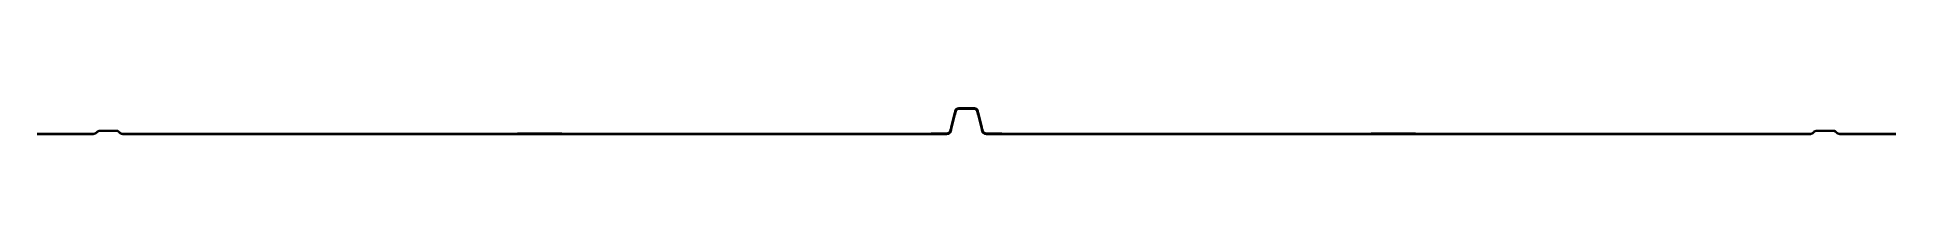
# Model space of a CAD drawing. Header units: millimetres. Extents: x -1483 to 1483, y 0 to 43.
import ezdxf

# ---------------------------------------------------------------- set-up
doc = ezdxf.new("R2010")
doc.units = ezdxf.units.MM
doc.layers.add('1', color=7, linetype='Continuous', true_color=0xffffff)

msp = doc.modelspace()

# ---------------------------------------------------------------- linework, layer by layer
at = {"layer": '1', "color": 2, "linetype": 'Continuous', "lineweight": 13}
for points in [[(-1483.125, 2), (-1430.071698, 2), (-1406.728245, 2), (-1396.457125, 2), (-1394.843092, 2), (-1393.313708, 2), (-1393.229467, 2.008297), (-1392.143167, 2.115288), (-1391.643188, 2.266955), (-1391.017608, 2.456723), (-1390.170696, 2.909407), (-1389.980287, 3.011182), (-1389.071068, 3.757359), (-1388.914143, 3.914284), (-1387.574345, 5.254083), (-1387.292893, 5.535534), (-1386.048409, 6.367072), (-1385.670776, 6.619398), (-1384.257871, 6.900442), (-1383.757359, 7), (-1382.372916, 7), (-1380.478155, 7), (-1378.583394, 7), (-1376.688633, 7), (-1366.267449, 7), (-1364.609533, 7), (-1362.951618, 7), (-1361.293702, 7), (-1359.635786, 7), (-1357.97787, 7), (-1356.319955, 7), (-1356.242641, 7), (-1354.69241, 6.69164), (-1354.329224, 6.619398), (-1353.258612, 5.904038), (-1352.707107, 5.535534), (-1352.123424, 4.951852), (-1351.070726, 3.899153), (-1350.928932, 3.757359), (-1350.019713, 3.011182), (-1349.92093, 2.958382), (-1348.982392, 2.456723), (-1348.576129, 2.333484), (-1347.856833, 2.115288), (-1347.123304, 2.043042), (-1346.686292, 2), (-1345.636678, 2), (-1344.147938, 2), (-1296.778918, 2), (-1107.302838, 2), (-728.350679, 2), (-726.449432, 2), (-726.246211, 2.2), (-718.958784, 2.2), (-716.449432, 2.2), (-716.246211, 2.4), (-709.566888, 2.4), (-706.449432, 2.4), (-706.246211, 2.6), (-700.174993, 2.6), (-690.701189, 2.6), (-681.227385, 2.6), (-671.753581, 2.6), (-662.279777, 2.6), (-656.246211, 2.6), (-656.042991, 2.4), (-652.887882, 2.4), (-646.246211, 2.4), (-646.042991, 2.2), (-643.495986, 2.2), (-636.246211, 2.2), (-636.042991, 2), (-634.104091, 2), (-539.366051, 2), (-349.889972, 2), (-160.413892, 2), (-65.675853, 2), (-59.754725, 2), (-59.281035, 2), (-58.807345, 2), (-58.333655, 2), (-57.859964, 2), (-57.386274, 2), (-56.912584, 2), (-56.449432, 2), (-56.444658, 2.009395), (-56.246211, 2.4), (-56.163277, 2.4), (-55.642218, 2.4), (-55.121159, 2.4), (-54.6001, 2.4), (-54.07904, 2.4), (-48.157913, 2.4), (-46.677631, 2.4), (-46.449432, 2.4), (-46.246211, 2.8), (-45.442792, 2.8), (-43.96251, 2.8), (-42.482228, 2.8), (-40.113777, 2.8), (-37.745326, 2.8), (-35.376875, 2.8), (-33.008424, 2.8), (-31.246211, 2.8), (-30.648279, 2.900011), (-29.554034, 3.083036), (-29.488308, 3.118702), (-28.447457, 3.683519), (-28.046068, 3.901332), (-27.554332, 4.437541), (-26.886468, 5.165808), (-26.808179, 5.34559), (-26.335369, 6.431334), (-26.20147, 6.738815), (-25.923788, 7.849542), (-25.564767, 9.285626), (-25.205746, 10.721711), (-24.846725, 12.157795), (-19.102388, 35.135145), (-18.743367, 36.571229), (-18.384346, 38.007313), (-18.284497, 38.406707), (-17.857853, 39.386438), (-17.520461, 40.161214), (-17.09112, 40.629386), (-16.290724, 41.502172), (-16.227062, 41.571592), (-15.268997, 42.091484), (-14.545099, 42.484306), (-14.189427, 42.543796), (-13.021427, 42.739158), (-12.657671, 42.8), (-11.842255, 42.8), (0, 42.8), (11.842255, 42.8), (12.657671, 42.8), (13.313427, 42.690317), (14.545099, 42.484306), (14.748571, 42.373892), (16.049636, 41.667871), (16.227062, 41.571592), (17.09112, 40.629386), (17.520461, 40.161214), (17.857853, 39.386438), (18.284497, 38.406707), (18.384346, 38.007313), (18.743367, 36.571229), (19.102388, 35.135145), (24.846725, 12.157795), (25.205746, 10.721711), (25.564767, 9.285626), (25.923788, 7.849542), (26.20147, 6.738815), (26.335369, 6.431334), (26.808179, 5.34559), (26.886468, 5.165808), (27.554332, 4.437541), (28.046068, 3.901332), (28.447457, 3.683519), (29.488308, 3.118702), (29.554034, 3.083036), (30.648279, 2.900011), (31.246211, 2.8), (33.008424, 2.8), (35.376875, 2.8), (37.745326, 2.8), (40.113777, 2.8), (42.482228, 2.8), (43.666454, 2.8), (44.850679, 2.8), (46.034905, 2.8), (46.246211, 2.8), (46.449432, 2.4), (46.973687, 2.4), (48.157913, 2.4), (54.07904, 2.4), (55.559322, 2.4), (56.246211, 2.4), (56.449432, 2), (56.794161, 2), (58.274443, 2), (59.754725, 2), (65.675853, 2), (160.413892, 2), (349.889972, 2), (539.366051, 2), (634.104091, 2), (636.042991, 2), (636.246211, 2.2), (643.495986, 2.2), (646.042991, 2.2), (646.246211, 2.4), (652.887882, 2.4), (656.042991, 2.4), (656.246211, 2.6), (662.279777, 2.6), (671.753581, 2.6), (681.227385, 2.6), (690.701189, 2.6), (700.174993, 2.6), (706.246211, 2.6), (706.449432, 2.4), (709.566888, 2.4), (716.246211, 2.4), (716.449432, 2.2), (718.958784, 2.2), (726.246211, 2.2), (726.449432, 2), (728.350679, 2), (1107.302838, 2), (1296.778918, 2), (1344.147938, 2), (1345.805853, 2), (1346.686292, 2), (1347.460025, 2.076206), (1347.856833, 2.115288), (1348.982392, 2.456723), (1349.055576, 2.49584), (1350.019713, 3.011182), (1350.456226, 3.369419), (1350.928932, 3.757359), (1351.66885, 4.497277), (1352.707107, 5.535534), (1352.864753, 5.640869), (1354.243259, 6.561958), (1354.329224, 6.619398), (1355.853881, 6.922671), (1356.242641, 7), (1357.930501, 7), (1360.014738, 7), (1362.098975, 7), (1364.183212, 7), (1366.267449, 7), (1379.530774, 7), (1381.476062, 7), (1383.42135, 7), (1383.757359, 7), (1385.335716, 6.686045), (1385.670776, 6.619398), (1386.339865, 6.172327), (1387.292893, 5.535534), (1387.292987, 5.53544), (1388.103565, 4.724862), (1388.914143, 3.914284), (1389.071068, 3.757359), (1389.980287, 3.011182), (1390.390619, 2.791855), (1391.017608, 2.456723), (1392.12045, 2.122179), (1392.143167, 2.115288), (1393.313708, 2), (1393.977165, 2), (1395.840567, 2), (1397.703969, 2), (1405.024476, 2), (1418.09681, 2), (1441.440263, 2), (1483.125, 2)], [(-1483.125, 1.6), (-1430.077326, 1.6), (-1406.736349, 1.6), (-1396.466319, 1.6), (-1394.852457, 1.6), (-1393.313708, 1.6), (-1393.238957, 1.607362), (-1392.06513, 1.722974), (-1391.649478, 1.849061), (-1390.864535, 2.087171), (-1390.164644, 2.46127), (-1389.758059, 2.678594), (-1388.866901, 3.409949), (-1388.788225, 3.474517), (-1387.687995, 4.574747), (-1387.010051, 5.252691), (-1386.428868, 5.641025), (-1385.517703, 6.249846), (-1384.966609, 6.359465), (-1383.757359, 6.6), (-1383.33256, 6.6), (-1381.67482, 6.6), (-1380.01708, 6.6), (-1378.35934, 6.6), (-1376.7016, 6.6), (-1366.281521, 6.6), (-1364.623782, 6.6), (-1362.966042, 6.6), (-1361.308302, 6.6), (-1359.650562, 6.6), (-1357.992822, 6.6), (-1356.335083, 6.6), (-1356.242641, 6.6), (-1354.707419, 6.294626), (-1354.482297, 6.249846), (-1353.294786, 5.456377), (-1352.989949, 5.252691), (-1352.196605, 4.459347), (-1351.211775, 3.474517), (-1351.137703, 3.413727), (-1350.241941, 2.678594), (-1349.951096, 2.523134), (-1349.135465, 2.087171), (-1348.595991, 1.923523), (-1347.93487, 1.722974), (-1347.140998, 1.644785), (-1346.686292, 1.6), (-1345.654616, 1.6), (-1344.166033, 1.6), (-1296.802038, 1.6), (-1107.346058, 1.6), (-728.434098, 1.6), (-726.449432, 1.6), (-726.246211, 1.8), (-716.675008, 1.8), (-716.449432, 1.8), (-716.246211, 2), (-704.915918, 2), (-693.074919, 2), (-681.23392, 2), (-671.761121, 2), (-662.288322, 2), (-652.815523, 2), (-646.246211, 2), (-646.042991, 1.8), (-643.424633, 1.8), (-636.246211, 1.8), (-636.042991, 1.6), (-634.033743, 1.6), (-539.305753, 1.6), (-349.849773, 1.6), (-160.393793, 1.6), (-65.665803, 1.6), (-59.745303, 1.6), (-59.271663, 1.6), (-58.798024, 1.6), (-58.324384, 1.6), (-57.850744, 1.6), (-57.377104, 1.6), (-56.903464, 1.6), (-56.449432, 1.6), (-56.44055, 1.617481), (-56.246211, 2), (-56.154263, 2), (-55.633259, 2), (-55.112255, 2), (-54.591251, 2), (-54.070247, 2), (-48.149747, 2), (-46.669623, 2), (-46.449432, 2), (-46.246211, 2.4), (-45.43494, 2.4), (-43.954816, 2.4), (-42.474691, 2.4), (-40.106491, 2.4), (-37.738291, 2.4), (-35.370091, 2.4), (-33.001892, 2.4), (-31.246211, 2.4), (-30.642084, 2.501047), (-29.474208, 2.696388), (-29.423867, 2.704808), (-28.427987, 3.245221), (-27.799903, 3.58605), (-27.482577, 3.932075), (-26.682265, 4.804769), (-26.551104, 4.947794), (-26.155824, 5.855501), (-25.813413, 6.6418), (-25.542773, 7.724363), (-25.064129, 9.638939), (-24.585485, 11.553515), (-18.841757, 34.528427), (-18.55457, 35.677173), (-18.267384, 36.825918), (-17.980197, 37.974664), (-17.89644, 38.309692), (-17.56156, 39.078701), (-17.185096, 39.943199), (-17.022081, 40.120957), (-16.355155, 40.848202), (-15.980897, 41.256309), (-15.600306, 41.462837), (-14.733021, 41.933467), (-14.414931, 42.106078), (-13.798648, 42.209159), (-12.825418, 42.371942), (-12.657671, 42.4), (-11.840999, 42.4), (0, 42.4), (11.840999, 42.4), (12.657671, 42.4), (13.312033, 42.29055), (14.414931, 42.106078), (14.733021, 41.933467), (15.980897, 41.256309), (16.021692, 41.211824), (17.022081, 40.120957), (17.185096, 39.943199), (17.56156, 39.078701), (17.89644, 38.309692), (17.980197, 37.974664), (18.267384, 36.825918), (18.55457, 35.677173), (18.841757, 34.528427), (24.585485, 11.553515), (25.064129, 9.638939), (25.542773, 7.724363), (25.813413, 6.6418), (26.155824, 5.855501), (26.551104, 4.947794), (26.682265, 4.804769), (27.482577, 3.932075), (27.799903, 3.58605), (28.427987, 3.245221), (29.423867, 2.704808), (29.474208, 2.696388), (30.642084, 2.501047), (31.246211, 2.4), (33.001892, 2.4), (35.370091, 2.4), (37.738291, 2.4), (40.106491, 2.4), (42.474691, 2.4), (43.658791, 2.4), (44.84289, 2.4), (46.02699, 2.4), (46.246211, 2.4), (46.449432, 2), (46.965648, 2), (48.149747, 2), (54.070247, 2), (55.550372, 2), (56.246211, 2), (56.449432, 1.6), (56.785054, 1.6), (58.265179, 1.6), (59.745303, 1.6), (65.665803, 1.6), (160.393793, 1.6), (349.849773, 1.6), (539.305753, 1.6), (634.033743, 1.6), (636.042991, 1.6), (636.246211, 1.8), (645.792833, 1.8), (646.042991, 1.8), (646.246211, 2), (657.551923, 2), (669.392922, 2), (681.23392, 2), (690.706719, 2), (700.179518, 2), (709.652317, 2), (716.246211, 2), (716.449432, 1.8), (719.043208, 1.8), (726.246211, 1.8), (726.449432, 1.6), (728.434098, 1.6), (1107.346058, 1.6), (1296.802038, 1.6), (1344.166033, 1.6), (1345.651368, 1.6), (1346.686292, 1.6), (1347.134534, 1.644148), (1347.93487, 1.722974), (1348.586667, 1.920695), (1349.135465, 2.087171), (1349.939638, 2.51701), (1350.241941, 2.678594), (1351.12515, 3.403425), (1351.211775, 3.474517), (1352.16407, 4.426812), (1352.989949, 5.252691), (1353.231776, 5.414274), (1354.444733, 6.224746), (1354.482297, 6.249846), (1355.868767, 6.525632), (1356.242641, 6.6), (1357.945458, 6.6), (1360.029474, 6.6), (1362.11349, 6.6), (1364.197506, 6.6), (1366.281521, 6.6), (1379.54344, 6.6), (1381.488521, 6.6), (1383.433603, 6.6), (1383.757359, 6.6), (1385.347531, 6.283695), (1385.517703, 6.249846), (1386.135868, 5.836801), (1386.898298, 5.327362), (1387.010051, 5.252691), (1387.563407, 4.699335), (1388.2118, 4.050941), (1388.788225, 3.474517), (1388.866901, 3.409949), (1389.758059, 2.678594), (1390.384544, 2.343731), (1390.864535, 2.087171), (1392.06513, 1.722974), (1392.12915, 1.716669), (1393.313708, 1.6), (1393.986622, 1.6), (1395.849826, 1.6), (1397.71303, 1.6), (1405.032761, 1.6), (1418.103708, 1.6), (1441.444684, 1.6), (1483.125, 1.6)], [(-1483.125, 1.2), (-1430.091544, 1.2), (-1406.756823, 1.2), (-1396.489546, 1.2), (-1394.876117, 1.2), (-1393.313708, 1.2), (-1393.262933, 1.205001), (-1391.987094, 1.33066), (-1391.669948, 1.426865), (-1390.711461, 1.717619), (-1390.17189, 2.006026), (-1389.535831, 2.346007), (-1388.846144, 2.912018), (-1388.505382, 3.191674), (-1387.645207, 4.051849), (-1386.727208, 4.969848), (-1386.42867, 5.169325), (-1385.36463, 5.880294), (-1384.9943, 5.953957), (-1383.757359, 6.2), (-1383.361237, 6.2), (-1381.703942, 6.2), (-1380.046646, 6.2), (-1378.389351, 6.2), (-1376.732055, 6.2), (-1366.314769, 6.2), (-1364.657474, 6.2), (-1363.000178, 6.2), (-1361.342883, 6.2), (-1359.685587, 6.2), (-1358.028292, 6.2), (-1356.370996, 6.2), (-1356.242641, 6.2), (-1354.743079, 5.901719), (-1354.63537, 5.880294), (-1353.34869, 5.020562), (-1353.272792, 4.969848), (-1352.285034, 3.98209), (-1351.494618, 3.191674), (-1351.20832, 2.956716), (-1350.464169, 2.346007), (-1350.000704, 2.098279), (-1349.288539, 1.717619), (-1348.63718, 1.520032), (-1348.012906, 1.33066), (-1347.181112, 1.248736), (-1346.686292, 1.2), (-1345.695322, 1.2), (-1344.207139, 1.2), (-1296.855839, 1.2), (-1107.450639, 1.2), (-728.640238, 1.2), (-726.449432, 1.2), (-726.246211, 1.4), (-712.93838, 1.4), (-697.154614, 1.4), (-681.370847, 1.4), (-669.533022, 1.4), (-657.695197, 1.4), (-645.857372, 1.4), (-636.246211, 1.4), (-636.042991, 1.2), (-634.101456, 1.2), (-539.398856, 1.2), (-349.993656, 1.2), (-160.588456, 1.2), (-65.885856, 1.2), (-59.966943, 1.2), (-58.783161, 1.2), (-57.599378, 1.2), (-56.449432, 1.2), (-56.434106, 1.230166), (-56.246211, 1.6), (-55.477256, 1.6), (-54.293473, 1.6), (-42.455648, 1.6), (-40.088083, 1.6), (-37.720518, 1.6), (-35.352953, 1.6), (-32.985388, 1.6), (-31.246211, 1.6), (-30.626433, 1.703665), (-29.166979, 1.947775), (-29.163532, 1.948352), (-27.866026, 2.652441), (-27.307573, 2.955485), (-26.736892, 3.57778), (-25.880374, 4.511764), (-25.795545, 4.706562), (-25.037299, 6.447772), (-24.780136, 7.476426), (-24.062362, 10.34752), (-18.320174, 33.316275), (-17.841658, 35.230337), (-17.363142, 37.1444), (-17.120326, 38.115664), (-16.732323, 39.006662), (-16.514366, 39.50717), (-16.083237, 39.977292), (-15.488567, 40.625745), (-15.221426, 40.770709), (-14.180963, 41.335314), (-14.154596, 41.349622), (-13.016621, 41.539961), (-12.657671, 41.6), (-11.837825, 41.6), (0, 41.6), (11.837825, 41.6), (12.657671, 41.6), (13.308512, 41.491139), (14.154596, 41.349622), (14.701194, 41.053012), (15.488567, 40.625745), (15.883213, 40.195407), (16.514366, 39.50717), (16.732323, 39.006662), (17.120326, 38.115664), (17.363142, 37.1444), (17.841658, 35.230337), (18.320174, 33.316275), (24.062362, 10.34752), (24.540878, 8.433457), (25.019394, 6.519395), (25.037299, 6.447772), (25.795545, 4.706562), (25.880374, 4.511764), (26.536868, 3.795895), (27.307573, 2.955485), (27.345795, 2.934744), (28.386257, 2.370139), (29.163532, 1.948352), (29.45887, 1.898953), (30.626433, 1.703665), (31.246211, 1.6), (32.985388, 1.6), (35.352953, 1.6), (37.720518, 1.6), (40.088083, 1.6), (42.455648, 1.6), (54.293473, 1.6), (55.773201, 1.6), (56.246211, 1.6), (56.449432, 1.2), (57.007487, 1.2), (58.487215, 1.2), (59.966943, 1.2), (65.885856, 1.2), (160.588456, 1.2), (349.993656, 1.2), (539.398856, 1.2), (634.101456, 1.2), (636.042991, 1.2), (636.246211, 1.4), (649.803314, 1.4), (665.58708, 1.4), (681.370847, 1.4), (693.208672, 1.4), (705.046497, 1.4), (716.884322, 1.4), (726.246211, 1.4), (726.449432, 1.2), (728.640238, 1.2), (1107.450639, 1.2), (1296.855839, 1.2), (1344.207139, 1.2), (1345.692075, 1.2), (1346.686292, 1.2), (1347.174649, 1.248099), (1348.012906, 1.33066), (1348.627859, 1.517204), (1349.288539, 1.717619), (1349.98925, 2.092157), (1350.464169, 2.346007), (1351.195771, 2.946416), (1351.494618, 3.191674), (1352.252508, 3.949564), (1353.272792, 4.969848), (1353.285697, 4.978471), (1354.498328, 5.788726), (1354.63537, 5.880294), (1355.904115, 6.132663), (1356.242641, 6.2), (1357.98094, 6.2), (1360.064398, 6.2), (1362.147855, 6.2), (1364.231312, 6.2), (1366.314769, 6.2), (1379.573133, 6.2), (1380.545413, 6.2), (1381.517693, 6.2), (1382.489973, 6.2), (1383.462253, 6.2), (1383.757359, 6.2), (1384.421522, 6.06789), (1385.36463, 5.880294), (1385.373523, 5.874352), (1386.643899, 5.025514), (1386.727208, 4.969848), (1387.736726, 3.960331), (1388.505382, 3.191674), (1388.846144, 2.912018), (1389.535831, 2.346007), (1390.391732, 1.888518), (1390.711461, 1.717619), (1391.987094, 1.33066), (1392.153423, 1.314278), (1393.313708, 1.2), (1394.010514, 1.2), (1395.873219, 1.2), (1397.735923, 1.2), (1405.053692, 1.2), (1418.121135, 1.2), (1441.455856, 1.2), (1483.125, 1.2)], [(-1483.125, 0.8), (-1430.105762, 0.8), (-1406.777298, 0.8), (-1396.512773, 0.8), (-1394.899777, 0.8), (-1393.313708, 0.8), (-1393.28691, 0.802639), (-1391.909058, 0.938346), (-1391.690418, 1.00467), (-1390.558388, 1.348067), (-1390.179137, 1.550781), (-1389.313603, 2.013419), (-1388.825386, 2.414088), (-1388.22254, 2.908831), (-1387.899217, 3.232154), (-1387.024445, 4.106926), (-1386.444365, 4.687006), (-1386.097842, 4.918545), (-1385.211556, 5.510742), (-1385.043657, 5.544139), (-1383.830313, 5.785489), (-1383.757359, 5.8), (-1382.594626, 5.8), (-1376.76251, 5.8), (-1366.348017, 5.8), (-1358.925324, 5.8), (-1357.467295, 5.8), (-1356.242641, 5.8), (-1356.01375, 5.754471), (-1354.788444, 5.510742), (-1354.614901, 5.394785), (-1353.555635, 4.687006), (-1353.425485, 4.556856), (-1352.198125, 3.329496), (-1351.77746, 2.908831), (-1350.89558, 2.18509), (-1350.686397, 2.013419), (-1349.441612, 1.348067), (-1349.39023, 1.332481), (-1348.090942, 0.938346), (-1347.714765, 0.901296), (-1346.686292, 0.8), (-1345.983993, 0.8), (-1344.248244, 0.8), (-1296.909639, 0.8), (-1107.555219, 0.8), (-728.846379, 0.8), (-350.137538, 0.8), (-160.783118, 0.8), (-66.105908, 0.8), (-42.436606, 0.8), (-40.069676, 0.8), (-37.702745, 0.8), (-35.335815, 0.8), (-32.968885, 0.8), (-31.246211, 0.8), (-30.610782, 0.906283), (-29.151719, 1.150328), (-28.903197, 1.191896), (-27.824436, 1.777284), (-26.815243, 2.324921), (-26.591441, 2.568964), (-25.591588, 3.659246), (-25.209644, 4.075735), (-24.844633, 4.913933), (-24.261185, 6.253743), (-24.256821, 6.271201), (-23.89803, 7.706364), (-23.53924, 9.141526), (-17.798591, 32.104122), (-16.363428, 37.844771), (-16.344212, 37.921635), (-15.903339, 38.934042), (-15.843637, 39.07114), (-15.144821, 39.833158), (-14.996237, 39.995181), (-14.149276, 40.454783), (-13.894262, 40.593166), (-13.013178, 40.740537), (-12.657671, 40.8), (-11.834651, 40.8), (0, 40.8), (11.834651, 40.8), (12.657671, 40.8), (12.818636, 40.773077), (13.791344, 40.61038), (13.894262, 40.593166), (14.669367, 40.172556), (14.996237, 39.995181), (15.411449, 39.542416), (15.843637, 39.07114), (15.98209, 38.753201), (16.344212, 37.921635), (16.363428, 37.844771), (17.798591, 32.104122), (23.53924, 9.141526), (23.826272, 7.993396), (24.113305, 6.845266), (24.261185, 6.253743), (24.490254, 5.727719), (24.96276, 4.642671), (25.209644, 4.075735), (25.591588, 3.659246), (26.591441, 2.568964), (26.815243, 2.324921), (27.824436, 1.777284), (28.903197, 1.191896), (29.151719, 1.150328), (30.610782, 0.906283), (31.246211, 0.8), (32.968885, 0.8), (35.335815, 0.8), (37.702745, 0.8), (40.069676, 0.8), (42.436606, 0.8), (66.105908, 0.8), (160.783118, 0.8), (350.137538, 0.8), (728.846379, 0.8), (1107.555219, 0.8), (1296.909639, 0.8), (1344.248244, 0.8), (1345.732783, 0.8), (1346.686292, 0.8), (1347.214764, 0.85205), (1348.090942, 0.938346), (1348.66905, 1.113713), (1349.441612, 1.348067), (1350.038861, 1.667304), (1350.686397, 2.013419), (1351.266391, 2.489408), (1351.77746, 2.908831), (1352.340945, 3.472316), (1353.371927, 4.503298), (1353.555635, 4.687006), (1354.551924, 5.352705), (1354.788444, 5.510742), (1355.939464, 5.739694), (1356.242641, 5.8), (1358.016423, 5.8), (1360.099321, 5.8), (1362.18222, 5.8), (1364.265118, 5.8), (1366.348017, 5.8), (1379.602826, 5.8), (1380.904638, 5.8), (1382.20645, 5.8), (1383.508261, 5.8), (1383.757359, 5.8), (1384.789845, 5.594626), (1385.211556, 5.510742), (1385.936464, 5.026374), (1386.444365, 4.687006), (1386.93295, 4.19842), (1387.85347, 3.277901), (1388.22254, 2.908831), (1388.825386, 2.414088), (1389.313603, 2.013419), (1390.398919, 1.433305), (1390.558388, 1.348067), (1391.909058, 0.938346), (1392.177697, 0.911887), (1393.313708, 0.8), (1394.034406, 0.8), (1395.896611, 0.8), (1397.758816, 0.8), (1405.074623, 0.8), (1418.138563, 0.8), (1441.467028, 0.8), (1483.125, 0.8)], [(-1483.125, 0.4), (-1430.105657, 0.4), (-1406.777146, 0.4), (-1396.512601, 0.4), (-1394.899601, 0.4), (-1393.313708, 0.4), (-1393.286731, 0.402657), (-1391.831022, 0.546032), (-1391.687245, 0.589646), (-1390.405314, 0.978516), (-1390.164209, 1.107389), (-1389.091375, 1.680831), (-1388.784856, 1.932384), (-1387.939697, 2.625988), (-1387.838027, 2.727659), (-1386.963252, 3.602433), (-1386.161522, 4.404163), (-1386.075631, 4.461554), (-1385.058483, 5.14119), (-1385.044944, 5.143884), (-1383.831597, 5.385233), (-1383.757359, 5.4), (-1382.595933, 5.4), (-1376.763805, 5.4), (-1366.349291, 5.4), (-1358.926583, 5.4), (-1357.468551, 5.4), (-1356.242641, 5.4), (-1356.01498, 5.354715), (-1354.941517, 5.14119), (-1354.639245, 4.939219), (-1353.838478, 4.404163), (-1353.48849, 4.054176), (-1352.261128, 2.826814), (-1352.060303, 2.625988), (-1350.938091, 1.705013), (-1350.908625, 1.680831), (-1349.594686, 0.978516), (-1349.395858, 0.918202), (-1348.168978, 0.546032), (-1347.717497, 0.501565), (-1346.686292, 0.4), (-1345.986734, 0.4), (-1344.250982, 0.4), (-1296.912282, 0.4), (-1107.557484, 0.4), (-728.847889, 0.4), (-350.138294, 0.4), (-160.783496, 0.4), (-66.106097, 0.4), (-42.436747, 0.4), (-40.069812, 0.4), (-37.702877, 0.4), (-35.335942, 0.4), (-32.969007, 0.4), (-31.246211, 0.4), (-30.610898, 0.506263), (-29.151833, 0.750309), (-28.77303, 0.813668), (-27.810364, 1.336057), (-26.569078, 2.009639), (-26.52375, 2.059067), (-25.523895, 3.149351), (-24.874279, 3.85772), (-24.667386, 4.332822), (-24.076752, 5.689134), (-23.873128, 6.156729), (-23.638032, 7.097114), (-23.279241, 8.532279), (-17.53858, 31.494921), (-16.103415, 37.235582), (-15.956155, 37.824621), (-15.726064, 38.352995), (-15.508272, 38.853125), (-15.077077, 39.323318), (-14.750072, 39.679898), (-14.135131, 40.013596), (-13.764094, 40.214938), (-13.013203, 40.340533), (-12.657671, 40.4), (-11.834675, 40.4), (0, 40.4), (11.834675, 40.4), (12.657671, 40.4), (12.818661, 40.373073), (13.764094, 40.214938), (13.788402, 40.201747), (14.655223, 39.731368), (14.750072, 39.679898), (15.343705, 39.032576), (15.508272, 38.853125), (15.804815, 38.172154), (15.956155, 37.824621), (16.103415, 37.235582), (17.53858, 31.494921), (23.279241, 8.532279), (23.638032, 7.097114), (23.873128, 6.156729), (24.076752, 5.689134), (24.667386, 4.332822), (24.874279, 3.85772), (25.523895, 3.149351), (26.52375, 2.059067), (26.569078, 2.009639), (27.810364, 1.336057), (28.77303, 0.813668), (29.151833, 0.750309), (30.610898, 0.506263), (31.246211, 0.4), (32.969007, 0.4), (35.335942, 0.4), (37.702877, 0.4), (40.069812, 0.4), (42.436747, 0.4), (66.106097, 0.4), (160.783496, 0.4), (350.138294, 0.4), (728.847889, 0.4), (1107.557484, 0.4), (1296.912282, 0.4), (1344.250982, 0.4), (1345.735523, 0.4), (1346.686292, 0.4), (1347.217495, 0.452319), (1348.168978, 0.546032), (1348.674677, 0.699434), (1349.594686, 0.978516), (1350.05605, 1.22512), (1350.908625, 1.680831), (1351.308903, 2.00933), (1352.060303, 2.625988), (1352.197752, 2.763437), (1353.022539, 3.588224), (1353.838478, 4.404163), (1353.848883, 4.411116), (1354.81873, 5.059147), (1354.941517, 5.14119), (1355.940693, 5.339939), (1356.242641, 5.4), (1358.01768, 5.4), (1360.100583, 5.4), (1362.183486, 5.4), (1364.266389, 5.4), (1366.349291, 5.4), (1379.604127, 5.4), (1380.905941, 5.4), (1382.207756, 5.4), (1383.50957, 5.4), (1383.757359, 5.4), (1384.791131, 5.19437), (1385.058483, 5.14119), (1385.914252, 4.569384), (1386.161522, 4.404163), (1386.871758, 3.693927), (1387.79228, 2.773406), (1387.939697, 2.625988), (1388.784856, 1.932384), (1389.091375, 1.680831), (1390.383992, 0.989913), (1390.405314, 0.978516), (1391.831022, 0.546032), (1392.177517, 0.511905), (1393.313708, 0.4), (1394.034228, 0.4), (1395.896437, 0.4), (1397.758646, 0.4), (1405.074467, 0.4), (1418.138433, 0.4), (1441.466945, 0.4), (1483.125, 0.4)], [(56.246211, 1.2), (35.041833, 1.2), (33.274801, 1.2), (31.50777, 1.2), (31.246211, 1.2), (29.761365, 1.448357), (29.033365, 1.570124), (28.517292, 1.85017), (27.352469, 2.482259), (27.061408, 2.640203), (26.389501, 3.37288), (25.545009, 4.293749), (25.514743, 4.363252), (24.649242, 6.350758), (24.31787, 7.676247), (23.460734, 11.104792), (22.603598, 14.533337), (17.46078, 35.104605), (17.139354, 36.390309), (16.817928, 37.676014), (16.732269, 38.01865), (16.344155, 38.909902), (16.179002, 39.289155), (15.562853, 39.961029), (15.242402, 40.310463), (14.4943, 40.716419), (14.024429, 40.971394), (13.244583, 41.101832), (12.657671, 41.2), (11.927463, 41.2), (10.602189, 41.2), (0, 41.2), (-10.602189, 41.2), (-11.927463, 41.2), (-12.657671, 41.2), (-13.244583, 41.101832), (-14.024429, 40.971394), (-14.4943, 40.716419), (-15.242402, 40.310463), (-15.562853, 39.961029), (-16.179002, 39.289155), (-16.344155, 38.909902), (-16.732269, 38.01865), (-16.817928, 37.676014), (-17.139354, 36.390309), (-17.46078, 35.104605), (-22.603598, 14.533337), (-23.460734, 11.104792), (-24.31787, 7.676247), (-24.649242, 6.350758), (-25.514743, 4.363252), (-25.545009, 4.293749), (-26.389501, 3.37288), (-27.061408, 2.640203), (-27.352469, 2.482259), (-28.517292, 1.85017), (-29.033365, 1.570124), (-29.761365, 1.448357), (-31.246211, 1.2), (-32.391286, 1.2), (-35.041833, 1.2), (-56.246211, 1.2)], [(-46.246211, 2), (-35.771759, 2), (-33.714278, 2), (-31.656796, 2), (-31.246211, 2), (-29.621879, 2.271688), (-29.2937, 2.32658), (-27.777771, 3.149196), (-27.553738, 3.270767), (-26.841079, 4.047881), (-26.215739, 4.729779), (-26.06239, 5.081923), (-25.539641, 6.282347), (-25.425356, 6.544786), (-25.177227, 7.537303), (-24.859674, 8.807516), (-24.54212, 10.07773), (-24.224567, 11.347944), (-23.907013, 12.618158), (-21.910963, 20.602359), (-21.262895, 23.194633), (-20.614826, 25.786906), (-19.966758, 28.379179), (-19.31869, 30.971452), (-18.670621, 33.563725), (-18.022553, 36.155999), (-17.508383, 38.212678), (-17.287963, 38.718844), (-16.849731, 39.725184), (-16.80147, 39.77781), (-16.011348, 40.639393), (-15.734732, 40.941027), (-15.066959, 41.303393), (-14.284764, 41.72785), (-14.009504, 41.773891), (-12.657671, 42), (-11.690236, 42), (-9.352189, 42), (0, 42), (9.352189, 42), (10.910887, 42), (12.469586, 42), (12.657671, 42), (14.009504, 41.773891), (14.284764, 41.72785), (15.066959, 41.303393), (15.734732, 40.941027), (16.011348, 40.639393), (16.80147, 39.77781), (16.849731, 39.725184), (17.287963, 38.718844), (17.508383, 38.212678), (18.130565, 35.723953), (18.886644, 32.699634), (19.642724, 29.675316), (20.398804, 26.650997), (21.154883, 23.626678), (21.910963, 20.602359), (24.451391, 10.440649), (24.736541, 9.300048), (25.021691, 8.159448), (25.306841, 7.018848), (25.425356, 6.544786), (25.699666, 5.91487), (26.169074, 4.836939), (26.215739, 4.729779), (26.931379, 3.949415), (27.553738, 3.270767), (27.777771, 3.149196), (29.2937, 2.32658), (29.658776, 2.265517), (31.246211, 2), (31.731614, 2), (33.826504, 2), (35.921394, 2), (38.016285, 2), (46.246211, 2)]]:
    msp.add_lwpolyline(points, dxfattribs=at)
at = {"layer": '1', "color": 5, "linetype": 'Continuous', "lineweight": 13}
for points in [[(-1483.125, 1.8), (-1430.071645, 1.8), (-1406.728169, 1.8), (-1396.457039, 1.8), (-1394.843004, 1.8), (-1393.313708, 1.8), (-1393.229378, 1.808306), (-1392.104149, 1.919131), (-1391.641601, 2.059443), (-1390.941071, 2.271947), (-1390.163232, 2.687711), (-1389.869173, 2.844888), (-1388.929646, 3.615938), (-1388.883548, 3.662036), (-1387.543749, 5.001836), (-1387.151472, 5.394113), (-1386.037303, 6.138576), (-1385.59424, 6.434622), (-1384.258513, 6.700314), (-1383.757359, 6.8), (-1382.373569, 6.8), (-1380.478806, 6.8), (-1378.584044, 6.8), (-1376.689281, 6.8), (-1366.268086, 6.8), (-1364.610169, 6.8), (-1362.952251, 6.8), (-1361.294334, 6.8), (-1359.636417, 6.8), (-1357.978499, 6.8), (-1356.320582, 6.8), (-1356.242641, 6.8), (-1354.693023, 6.491762), (-1354.40576, 6.434622), (-1353.270782, 5.676254), (-1352.848528, 5.394113), (-1352.154926, 4.700511), (-1351.102227, 3.647811), (-1351.070354, 3.615938), (-1350.130827, 2.844888), (-1349.929525, 2.73729), (-1349.058929, 2.271947), (-1348.578943, 2.126345), (-1347.895851, 1.919131), (-1347.124669, 1.843176), (-1346.686292, 1.8), (-1345.638048, 1.8), (-1344.149306, 1.8), (-1296.780239, 1.8), (-1107.303971, 1.8), (-728.351434, 1.8), (-726.449432, 1.8), (-726.246211, 2), (-718.95953, 2), (-716.449432, 2), (-716.246211, 2.2), (-709.567625, 2.2), (-706.449432, 2.2), (-706.246211, 2.4), (-700.17572, 2.4), (-690.701907, 2.4), (-681.228093, 2.4), (-671.75428, 2.4), (-662.280466, 2.4), (-656.246211, 2.4), (-656.042991, 2.2), (-652.888561, 2.2), (-646.246211, 2.2), (-646.042991, 2), (-643.496657, 2), (-636.246211, 2), (-636.042991, 1.8), (-634.104752, 1.8), (-539.366618, 1.8), (-349.890349, 1.8), (-160.414081, 1.8), (-65.675947, 1.8), (-59.754814, 1.8), (-59.281123, 1.8), (-58.807432, 1.8), (-58.333742, 1.8), (-57.860051, 1.8), (-57.38636, 1.8), (-56.91267, 1.8), (-56.449432, 1.8), (-56.444697, 1.809319), (-56.246211, 2.2), (-56.163362, 2.2), (-55.642302, 2.2), (-55.121242, 2.2), (-54.600183, 2.2), (-54.079123, 2.2), (-48.15799, 2.2), (-46.677706, 2.2), (-46.449432, 2.2), (-46.246211, 2.6), (-45.442866, 2.6), (-43.962582, 2.6), (-42.482299, 2.6), (-40.113845, 2.6), (-37.745392, 2.6), (-35.376939, 2.6), (-33.008485, 2.6), (-31.246211, 2.6), (-30.648338, 2.700001), (-29.488951, 2.893922), (-29.481274, 2.898087), (-28.440421, 3.462905), (-27.922985, 3.743691), (-27.520487, 4.182592), (-26.72009, 5.055379), (-26.718786, 5.056801), (-26.246746, 6.140777), (-26.007442, 6.690308), (-25.674116, 8.02361), (-25.195421, 9.938391), (-24.716726, 11.853172), (-18.972383, 34.830544), (-18.685165, 35.979413), (-18.397948, 37.128281), (-18.110731, 38.27715), (-18.090469, 38.3582), (-17.651014, 39.367349), (-17.352778, 40.052206), (-17.057249, 40.374464), (-16.256852, 41.247251), (-16.103979, 41.41395), (-15.261926, 41.87089), (-14.480015, 42.295192), (-14.189441, 42.343794), (-13.02144, 42.539155), (-12.657671, 42.6), (-11.842267, 42.6), (0, 42.6), (11.842267, 42.6), (12.657671, 42.6), (13.31344, 42.490315), (14.480015, 42.295192), (14.741499, 42.153298), (16.042565, 41.447277), (16.103979, 41.41395), (17.057249, 40.374464), (17.352778, 40.052206), (17.651014, 39.367349), (18.090469, 38.3582), (18.110731, 38.27715), (18.397948, 37.128281), (18.685165, 35.979413), (18.972383, 34.830544), (24.716726, 11.853172), (25.075747, 10.417086), (25.434769, 8.981), (25.79379, 7.544914), (26.007442, 6.690308), (26.246746, 6.140777), (26.718786, 5.056801), (26.72009, 5.055379), (27.520487, 4.182592), (27.922985, 3.743691), (28.440421, 3.462905), (29.481274, 2.898087), (29.488951, 2.893922), (30.648338, 2.700001), (31.246211, 2.6), (33.008485, 2.6), (35.376939, 2.6), (37.745392, 2.6), (40.113845, 2.6), (42.482299, 2.6), (43.666526, 2.6), (44.850752, 2.6), (46.034979, 2.6), (46.246211, 2.6), (46.449432, 2.2), (46.973763, 2.2), (48.15799, 2.2), (54.079123, 2.2), (55.559406, 2.2), (56.246211, 2.2), (56.449432, 1.8), (56.794247, 1.8), (58.27453, 1.8), (59.754814, 1.8), (65.675947, 1.8), (160.414081, 1.8), (349.890349, 1.8), (539.366618, 1.8), (634.104752, 1.8), (636.042991, 1.8), (636.246211, 2), (643.496657, 2), (646.042991, 2), (646.246211, 2.2), (652.888561, 2.2), (656.042991, 2.2), (656.246211, 2.4), (662.280466, 2.4), (671.75428, 2.4), (681.228093, 2.4), (690.701907, 2.4), (700.17572, 2.4), (706.246211, 2.4), (706.449432, 2.2), (709.567625, 2.2), (716.246211, 2.2), (716.449432, 2), (718.95953, 2), (726.246211, 2), (726.449432, 1.8), (728.351434, 1.8), (1107.303971, 1.8), (1296.780239, 1.8), (1344.149306, 1.8), (1345.6348, 1.8), (1346.686292, 1.8), (1347.118204, 1.84254), (1347.895851, 1.919131), (1348.569618, 2.123516), (1349.058929, 2.271947), (1349.918066, 2.731165), (1350.130827, 2.844888), (1351.070354, 3.615938), (1351.090743, 3.636327), (1352.122388, 4.667973), (1352.848528, 5.394113), (1353.207765, 5.634147), (1354.40576, 6.434622), (1354.423562, 6.438163), (1355.854496, 6.722793), (1356.242641, 6.8), (1357.93113, 6.8), (1360.015369, 6.8), (1362.099608, 6.8), (1364.183847, 6.8), (1366.268086, 6.8), (1379.531425, 6.8), (1381.476715, 6.8), (1383.422004, 6.8), (1383.757359, 6.8), (1385.33636, 6.485917), (1385.59424, 6.434622), (1386.328759, 5.943832), (1387.151472, 5.394113), (1387.262391, 5.283193), (1388.07297, 4.472615), (1388.883548, 3.662036), (1388.929646, 3.615938), (1389.869173, 2.844888), (1390.383156, 2.570159), (1390.941071, 2.271947), (1392.104149, 1.919131), (1392.119452, 1.917624), (1393.313708, 1.8), (1393.977077, 1.8), (1395.84048, 1.8), (1397.703884, 1.8), (1405.024398, 1.8), (1418.096745, 1.8), (1441.440221, 1.8), (1483.125, 1.8)], [(-1483.125, 1.4), (-1430.077273, 1.4), (-1406.736273, 1.4), (-1396.466233, 1.4), (-1394.852369, 1.4), (-1393.313708, 1.4), (-1393.238868, 1.407371), (-1392.026112, 1.526817), (-1391.647892, 1.641549), (-1390.787998, 1.902395), (-1390.15718, 2.239574), (-1389.646945, 2.512301), (-1388.846636, 3.169097), (-1388.646804, 3.333095), (-1387.657399, 4.3225), (-1386.868629, 5.11127), (-1386.417763, 5.412529), (-1385.441166, 6.06507), (-1384.967252, 6.159337), (-1383.757359, 6.4), (-1383.333214, 6.4), (-1381.675472, 6.4), (-1380.017731, 6.4), (-1378.359989, 6.4), (-1376.702248, 6.4), (-1366.282159, 6.4), (-1364.624417, 6.4), (-1362.966676, 6.4), (-1361.308934, 6.4), (-1359.651193, 6.4), (-1357.993451, 6.4), (-1356.33571, 6.4), (-1356.242641, 6.4), (-1354.708033, 6.094748), (-1354.558834, 6.06507), (-1353.306957, 5.228593), (-1353.131371, 5.11127), (-1352.228107, 4.208006), (-1351.353196, 3.333095), (-1351.158959, 3.173689), (-1350.353055, 2.512301), (-1349.95969, 2.302043), (-1349.212002, 1.902395), (-1348.598805, 1.716384), (-1347.973888, 1.526817), (-1347.142363, 1.444919), (-1346.686292, 1.4), (-1345.655986, 1.4), (-1344.167402, 1.4), (-1296.80336, 1.4), (-1107.347191, 1.4), (-728.434853, 1.4), (-726.449432, 1.4), (-726.246211, 1.6), (-716.675751, 1.6), (-716.449432, 1.6), (-716.246211, 1.8), (-704.916649, 1.8), (-693.075639, 1.8), (-681.234628, 1.8), (-671.76182, 1.8), (-662.289011, 1.8), (-652.816203, 1.8), (-646.246211, 1.8), (-646.042991, 1.6), (-643.425303, 1.6), (-636.246211, 1.6), (-636.042991, 1.4), (-634.034403, 1.4), (-539.306319, 1.4), (-349.85015, 1.4), (-160.393982, 1.4), (-65.665897, 1.4), (-59.745392, 1.4), (-59.271752, 1.4), (-58.798111, 1.4), (-58.324471, 1.4), (-57.85083, 1.4), (-57.37719, 1.4), (-56.903549, 1.4), (-56.449432, 1.4), (-56.440589, 1.417405), (-56.246211, 1.8), (-56.154347, 1.8), (-55.633343, 1.8), (-55.112338, 1.8), (-54.591334, 1.8), (-54.070329, 1.8), (-48.149824, 1.8), (-46.669698, 1.8), (-46.449432, 1.8), (-46.246211, 2.2), (-45.435014, 2.2), (-43.954888, 2.2), (-42.474762, 2.2), (-40.106559, 2.2), (-37.738357, 2.2), (-35.370155, 2.2), (-33.001953, 2.2), (-31.246211, 2.2), (-30.642142, 2.301037), (-29.474265, 2.496378), (-29.358783, 2.515694), (-28.420952, 3.024607), (-27.67682, 3.428408), (-27.448732, 3.677126), (-26.64842, 4.549821), (-26.383421, 4.838786), (-26.067201, 5.564944), (-25.619385, 6.593293), (-25.412774, 7.419735), (-24.93413, 9.334313), (-24.455485, 11.248891), (-18.711751, 34.223826), (-18.472429, 35.181115), (-18.233107, 36.138404), (-17.993785, 37.095693), (-17.754463, 38.052982), (-17.702412, 38.261185), (-17.39413, 38.969114), (-17.017414, 39.834192), (-16.988211, 39.866036), (-16.321284, 40.593281), (-15.857814, 41.098668), (-15.593234, 41.242242), (-14.725949, 41.712873), (-14.349848, 41.916964), (-13.798662, 42.009156), (-12.825431, 42.17194), (-12.657671, 42.2), (-11.841011, 42.2), (0, 42.2), (11.841011, 42.2), (12.657671, 42.2), (13.312046, 42.090548), (14.349848, 41.916964), (14.725949, 41.712873), (15.857814, 41.098668), (15.987821, 40.956904), (16.988211, 39.866036), (17.017414, 39.834192), (17.472923, 38.788175), (17.702412, 38.261185), (17.850191, 37.670067), (18.137378, 36.52132), (18.424565, 35.372573), (18.711751, 34.223826), (24.455485, 11.248891), (24.93413, 9.334313), (25.412774, 7.419735), (25.619385, 6.593293), (26.067201, 5.564944), (26.383421, 4.838786), (26.848498, 4.331647), (27.67682, 3.428408), (27.90058, 3.306985), (29.201508, 2.601039), (29.358783, 2.515694), (30.642142, 2.301037), (31.246211, 2.2), (33.001953, 2.2), (35.370155, 2.2), (37.738357, 2.2), (40.106559, 2.2), (42.474762, 2.2), (43.658863, 2.2), (44.842964, 2.2), (46.027065, 2.2), (46.246211, 2.2), (46.449432, 1.8), (46.965723, 1.8), (48.149824, 1.8), (54.070329, 1.8), (55.550456, 1.8), (56.246211, 1.8), (56.449432, 1.4), (56.785139, 1.4), (58.265266, 1.4), (59.745392, 1.4), (65.665897, 1.4), (160.393982, 1.4), (349.85015, 1.4), (539.306319, 1.4), (634.034403, 1.4), (636.042991, 1.4), (636.246211, 1.6), (645.793505, 1.6), (646.042991, 1.6), (646.246211, 1.8), (657.552607, 1.8), (669.393618, 1.8), (681.234628, 1.8), (690.707437, 1.8), (700.180245, 1.8), (709.653054, 1.8), (716.246211, 1.8), (716.449432, 1.6), (719.043954, 1.6), (726.246211, 1.6), (726.449432, 1.4), (728.434853, 1.4), (1107.347191, 1.4), (1296.80336, 1.4), (1344.167402, 1.4), (1345.652738, 1.4), (1346.686292, 1.4), (1347.135899, 1.444282), (1347.973888, 1.526817), (1348.589481, 1.713555), (1349.212002, 1.902395), (1349.948233, 2.295919), (1350.353055, 2.512301), (1351.146406, 3.163387), (1351.353196, 3.333095), (1352.195572, 4.175471), (1353.131371, 5.11127), (1353.243946, 5.18649), (1354.456905, 5.996963), (1354.558834, 6.06507), (1355.869382, 6.325754), (1356.242641, 6.4), (1357.946087, 6.4), (1360.030105, 6.4), (1362.114123, 6.4), (1364.198141, 6.4), (1366.282159, 6.4), (1379.54409, 6.4), (1381.489174, 6.4), (1383.434257, 6.4), (1383.757359, 6.4), (1385.348175, 6.083567), (1385.441166, 6.06507), (1386.124763, 5.608306), (1386.868629, 5.11127), (1386.884417, 5.095482), (1387.532811, 4.447088), (1388.181205, 3.798694), (1388.646804, 3.333095), (1388.846636, 3.169097), (1389.646945, 2.512301), (1390.37708, 2.122035), (1390.787998, 1.902395), (1392.026112, 1.526817), (1392.12906, 1.516678), (1393.313708, 1.4), (1393.986533, 1.4), (1395.849739, 1.4), (1397.712945, 1.4), (1405.032683, 1.4), (1418.103643, 1.4), (1441.444643, 1.4), (1483.125, 1.4)], [(-1483.125, 1), (-1430.091491, 1), (-1406.756747, 1), (-1396.48946, 1), (-1395.144934, 1), (-1393.800408, 1), (-1393.313708, 1), (-1392.460013, 1.084082), (-1391.948076, 1.134503), (-1391.153709, 1.375472), (-1390.634924, 1.532843), (-1389.927273, 1.911091), (-1389.424717, 2.179713), (-1388.825879, 2.671166), (-1388.363961, 3.050253), (-1387.614612, 3.799602), (-1386.585786, 4.828427), (-1386.417565, 4.940829), (-1385.288093, 5.695518), (-1384.994943, 5.753829), (-1383.757359, 6), (-1383.361891, 6), (-1381.704594, 6), (-1380.047297, 6), (-1378.39, 6), (-1376.732703, 6), (-1366.315406, 6), (-1358.890715, 6), (-1357.723978, 6), (-1356.557241, 6), (-1356.242641, 6), (-1355.406877, 5.833756), (-1354.711907, 5.695518), (-1354.330968, 5.440983), (-1353.414214, 4.828427), (-1353.368841, 4.783055), (-1352.141151, 3.555365), (-1351.636039, 3.050253), (-1350.846115, 2.401979), (-1350.575283, 2.179713), (-1349.365076, 1.532843), (-1349.352046, 1.528891), (-1348.051924, 1.134503), (-1347.67615, 1.097493), (-1346.686292, 1), (-1345.944723, 1), (-1344.208507, 1), (-1296.85716, 1), (-1107.451771, 1), (-728.640994, 1), (-726.449432, 1), (-726.246211, 1.2), (-712.93912, 1.2), (-697.155337, 1.2), (-681.371555, 1.2), (-669.533718, 1.2), (-657.695881, 1.2), (-645.858045, 1.2), (-636.246211, 1.2), (-636.042991, 1), (-634.102116, 1), (-539.399422, 1), (-349.994033, 1), (-160.588644, 1), (-65.88595, 1), (-59.967032, 1), (-58.783248, 1), (-57.599464, 1), (-56.449432, 1), (-56.434144, 1.03009), (-56.246211, 1.4), (-55.47734, 1.4), (-54.293556, 1.4), (-42.455719, 1.4), (-40.088152, 1.4), (-37.720584, 1.4), (-35.353017, 1.4), (-32.98545, 1.4), (-31.246211, 1.4), (-30.626491, 1.503655), (-29.458927, 1.698944), (-29.098448, 1.759238), (-28.379222, 2.149525), (-27.338759, 2.714131), (-27.184491, 2.797844), (-26.503022, 3.540946), (-25.712692, 4.402757), (-25.706922, 4.416006), (-24.9192, 6.224904), (-24.843271, 6.399265), (-24.410879, 8.128832), (-23.932363, 10.042897), (-18.190168, 33.011674), (-17.711652, 34.925739), (-17.233136, 36.839804), (-16.926298, 38.067157), (-16.643686, 38.716138), (-16.346684, 39.398162), (-16.049366, 39.722371), (-15.365485, 40.468104), (-15.214354, 40.550115), (-14.173891, 41.114721), (-14.089513, 41.160508), (-13.016634, 41.339959), (-12.657671, 41.4), (-11.837837, 41.4), (0, 41.4), (11.837837, 41.4), (12.657671, 41.4), (13.016634, 41.339959), (14.089513, 41.160508), (14.173891, 41.114721), (15.214354, 40.550115), (15.365485, 40.468104), (16.049366, 39.722371), (16.346684, 39.398162), (16.643686, 38.716138), (16.926298, 38.067157), (17.233136, 36.839804), (17.711652, 34.925739), (18.190168, 33.011674), (23.932363, 10.042897), (24.29125, 8.607348), (24.650137, 7.1718), (24.843271, 6.399265), (25.11613, 5.77268), (25.706922, 4.416006), (25.712692, 4.402757), (26.503022, 3.540946), (27.184491, 2.797844), (27.338759, 2.714131), (28.379222, 2.149525), (29.098448, 1.759238), (29.458927, 1.698944), (30.626491, 1.503655), (31.246211, 1.4), (32.98545, 1.4), (35.353017, 1.4), (37.720584, 1.4), (40.088152, 1.4), (42.455719, 1.4), (54.293556, 1.4), (55.773285, 1.4), (56.246211, 1.4), (56.449432, 1), (57.007572, 1), (58.487302, 1), (59.967032, 1), (65.88595, 1), (160.588644, 1), (349.994033, 1), (539.399422, 1), (634.102116, 1), (636.042991, 1), (636.246211, 1.2), (649.80399, 1.2), (665.587773, 1.2), (681.371555, 1.2), (693.209392, 1.2), (705.047229, 1.2), (716.885065, 1.2), (726.246211, 1.2), (726.449432, 1), (728.640994, 1), (1107.451771, 1), (1296.85716, 1), (1344.208507, 1), (1345.693446, 1), (1346.686292, 1), (1347.176014, 1.048233), (1348.051924, 1.134503), (1348.630672, 1.310064), (1349.365076, 1.532843), (1349.997844, 1.871065), (1350.575283, 2.179713), (1351.217026, 2.706378), (1351.636039, 3.050253), (1352.284009, 3.698223), (1353.315269, 4.729483), (1353.414214, 4.828427), (1354.5105, 5.560943), (1354.711907, 5.695518), (1355.90473, 5.932785), (1356.242641, 6), (1357.981569, 6), (1360.065029, 6), (1362.148488, 6), (1364.231947, 6), (1366.315406, 6), (1379.573784, 6), (1380.546065, 6), (1381.518346, 6), (1382.490627, 6), (1383.462908, 6), (1383.757359, 6), (1384.422164, 5.867762), (1385.288093, 5.695518), (1385.362416, 5.645857), (1386.585786, 4.828427), (1387.165947, 4.248267), (1388.363961, 3.050253), (1388.825879, 2.671166), (1389.424717, 2.179713), (1390.384268, 1.666822), (1390.634924, 1.532843), (1391.948076, 1.134503), (1392.153333, 1.114287), (1393.313708, 1), (1394.010425, 1), (1395.873132, 1), (1397.735838, 1), (1405.053614, 1), (1418.121071, 1), (1441.455814, 1), (1483.125, 1)], [(-1483.125, 0.6), (-1430.10571, 0.6), (-1406.777222, 0.6), (-1396.512687, 0.6), (-1394.899689, 0.6), (-1393.313708, 0.6), (-1393.286821, 0.602648), (-1391.87004, 0.742189), (-1391.688831, 0.797158), (-1390.481851, 1.163291), (-1390.171673, 1.329085), (-1389.202489, 1.847125), (-1388.805121, 2.173236), (-1388.081118, 2.76741), (-1387.868622, 2.979906), (-1386.993848, 3.85468), (-1386.302944, 4.545584), (-1386.086737, 4.690049), (-1385.13502, 5.325966), (-1385.044301, 5.344011), (-1383.830955, 5.585361), (-1383.757359, 5.6), (-1382.59528, 5.6), (-1376.763158, 5.6), (-1366.348654, 5.6), (-1358.925954, 5.6), (-1357.467923, 5.6), (-1356.242641, 5.6), (-1356.014365, 5.554593), (-1354.86498, 5.325966), (-1354.627073, 5.167002), (-1353.697056, 4.545584), (-1353.456988, 4.305516), (-1352.229627, 3.078155), (-1351.918882, 2.76741), (-1350.916835, 1.945052), (-1350.797511, 1.847125), (-1349.518149, 1.163291), (-1349.393044, 1.125341), (-1348.12996, 0.742189), (-1347.716131, 0.70143), (-1346.686292, 0.6), (-1345.985363, 0.6), (-1344.249613, 0.6), (-1296.910961, 0.6), (-1107.556352, 0.6), (-728.847134, 0.6), (-350.137916, 0.6), (-160.783307, 0.6), (-66.106003, 0.6), (-42.436677, 0.6), (-40.069744, 0.6), (-37.702811, 0.6), (-35.335879, 0.6), (-32.968946, 0.6), (-31.246211, 0.6), (-30.61084, 0.706273), (-29.151776, 0.950318), (-28.838113, 1.002782), (-27.8174, 1.55667), (-26.692161, 2.16728), (-26.557596, 2.314015), (-25.557742, 3.404299), (-25.041962, 3.966727), (-24.75601, 4.623378), (-24.165376, 5.979688), (-24.067157, 6.205236), (-23.768031, 7.401739), (-23.40924, 8.836903), (-17.668585, 31.799522), (-16.233422, 37.540177), (-16.150184, 37.873128), (-15.814701, 38.643518), (-15.675954, 38.962133), (-15.110949, 39.578238), (-14.873155, 39.83754), (-14.142203, 40.234189), (-13.829178, 40.404052), (-13.013191, 40.540535), (-12.657671, 40.6), (-11.834663, 40.6), (0, 40.6), (11.834663, 40.6), (12.657671, 40.6), (12.818649, 40.573075), (13.791358, 40.410378), (13.829178, 40.404052), (14.662295, 39.951962), (14.873155, 39.83754), (15.377577, 39.287496), (15.675954, 38.962133), (15.893453, 38.462677), (16.150184, 37.873128), (16.233422, 37.540177), (17.668585, 31.799522), (23.40924, 8.836903), (23.768031, 7.401739), (24.067157, 6.205236), (24.165376, 5.979688), (24.75601, 4.623378), (25.041962, 3.966727), (25.557742, 3.404299), (26.557596, 2.314015), (26.692161, 2.16728), (27.8174, 1.55667), (28.838113, 1.002782), (29.151776, 0.950318), (30.61084, 0.706273), (31.246211, 0.6), (32.968946, 0.6), (35.335879, 0.6), (37.702811, 0.6), (40.069744, 0.6), (42.436677, 0.6), (66.106003, 0.6), (160.783307, 0.6), (350.137916, 0.6), (728.847134, 0.6), (1107.556352, 0.6), (1296.910961, 0.6), (1344.249613, 0.6), (1345.734153, 0.6), (1346.686292, 0.6), (1347.216129, 0.652184), (1348.12996, 0.742189), (1348.671864, 0.906574), (1349.518149, 1.163291), (1350.047456, 1.446212), (1350.797511, 1.847125), (1351.287647, 2.249369), (1351.918882, 2.76741), (1352.16625, 3.014778), (1352.991037, 3.839565), (1353.697056, 4.545584), (1353.836711, 4.638899), (1354.806558, 5.28693), (1354.86498, 5.325966), (1355.940078, 5.539817), (1356.242641, 5.6), (1358.017051, 5.6), (1360.099952, 5.6), (1362.182853, 5.6), (1364.265754, 5.6), (1366.348654, 5.6), (1379.603477, 5.6), (1380.90529, 5.6), (1382.207103, 5.6), (1383.508916, 5.6), (1383.757359, 5.6), (1384.790488, 5.394498), (1385.13502, 5.325966), (1385.925358, 4.797879), (1386.302944, 4.545584), (1386.902354, 3.946174), (1387.822875, 3.025653), (1388.081118, 2.76741), (1388.805121, 2.173236), (1389.202489, 1.847125), (1390.391456, 1.211609), (1390.481851, 1.163291), (1391.87004, 0.742189), (1392.177607, 0.711896), (1393.313708, 0.6), (1394.034317, 0.6), (1395.896524, 0.6), (1397.758731, 0.6), (1405.074545, 0.6), (1418.138498, 0.6), (1441.466986, 0.6), (1483.125, 0.6)], [(-1483.125, 0.2), (-1430.105604, 0.2), (-1406.777069, 0.2), (-1396.512514, 0.2), (-1394.899513, 0.2), (-1393.313708, 0.2), (-1393.286642, 0.202666), (-1391.792004, 0.349875), (-1391.685658, 0.382135), (-1390.328778, 0.79374), (-1390.156745, 0.885693), (-1388.980261, 1.514537), (-1388.764591, 1.691532), (-1387.808285, 2.476353), (-1387.798276, 2.484567), (-1386.932656, 3.350186), (-1386.057881, 4.224962), (-1386.020101, 4.262742), (-1385.035898, 4.920365), (-1384.981946, 4.956415), (-1383.832239, 5.185106), (-1383.757359, 5.2), (-1382.596586, 5.2), (-1376.764453, 5.2), (-1366.349929, 5.2), (-1358.927213, 5.2), (-1357.760786, 5.2), (-1356.59436, 5.2), (-1356.242641, 5.2), (-1355.443587, 5.041058), (-1355.018054, 4.956415), (-1354.408955, 4.549428), (-1353.979899, 4.262742), (-1353.519993, 3.802836), (-1352.29263, 2.575472), (-1352.201724, 2.484567), (-1351.019739, 1.514537), (-1350.950837, 1.477708), (-1349.671222, 0.79374), (-1349.398672, 0.711063), (-1348.207996, 0.349875), (-1347.718862, 0.301699), (-1346.686292, 0.2), (-1345.988104, 0.2), (-1344.25235, 0.2), (-1296.913604, 0.2), (-1107.558617, 0.2), (-728.848644, 0.2), (-350.138671, 0.2), (-160.783685, 0.2), (-66.106191, 0.2), (-42.436818, 0.2), (-40.069881, 0.2), (-37.702944, 0.2), (-35.336006, 0.2), (-32.969069, 0.2), (-31.246211, 0.2), (-30.610956, 0.306254), (-28.707946, 0.624554), (-28.670151, 0.645063), (-26.936507, 1.585823), (-26.445996, 1.851998), (-25.490049, 2.894403), (-24.706597, 3.748712), (-24.578763, 4.042267), (-23.988128, 5.39858), (-23.6791, 6.108222), (-23.508033, 6.792489), (-23.149241, 8.227656), (-17.408575, 31.190321), (-15.973409, 36.930987), (-15.762127, 37.776114), (-15.716178, 37.88163), (-15.340589, 38.744118), (-15.309833, 38.777656), (-14.643263, 39.504513), (-14.62699, 39.522257), (-13.781329, 39.981154), (-13.69901, 40.025824), (-12.818674, 40.17307), (-12.657671, 40.2), (-11.834687, 40.2), (0, 40.2), (11.834687, 40.2), (12.657671, 40.2), (13.013216, 40.140531), (13.69901, 40.025824), (14.128058, 39.793002), (14.62699, 39.522257), (15.043205, 39.068399), (15.340589, 38.744118), (15.637426, 38.062472), (15.762127, 37.776114), (15.973409, 36.930987), (17.408575, 31.190321), (23.149241, 8.227656), (23.508033, 6.792489), (23.6791, 6.108222), (23.988128, 5.39858), (24.578763, 4.042267), (24.706597, 3.748712), (25.490049, 2.894403), (26.289933, 2.022175), (26.445996, 1.851998), (27.283235, 1.397671), (28.323422, 0.833215), (28.707946, 0.624554), (29.443703, 0.50149), (30.610956, 0.306254), (31.246211, 0.2), (32.969069, 0.2), (35.336006, 0.2), (37.702944, 0.2), (40.069881, 0.2), (42.436818, 0.2), (66.106191, 0.2), (160.783685, 0.2), (350.138671, 0.2), (728.848644, 0.2), (1107.558617, 0.2), (1296.913604, 0.2), (1344.25235, 0.2), (1345.736893, 0.2), (1346.686292, 0.2), (1347.21886, 0.252453), (1348.207996, 0.349875), (1348.677491, 0.492294), (1349.671222, 0.79374), (1350.064644, 1.004028), (1351.019739, 1.514537), (1351.330159, 1.769292), (1352.201724, 2.484567), (1352.43545, 2.718293), (1353.466435, 3.749278), (1353.979899, 4.262742), (1354.58844, 4.669356), (1355.018054, 4.956415), (1355.941308, 5.140061), (1356.242641, 5.2), (1358.018309, 5.2), (1360.101214, 5.2), (1362.184119, 5.2), (1364.267024, 5.2), (1366.349929, 5.2), (1379.604778, 5.2), (1380.906593, 5.2), (1382.208409, 5.2), (1383.510224, 5.2), (1383.757359, 5.2), (1384.791774, 4.994242), (1384.981946, 4.956415), (1385.903146, 4.340888), (1386.020101, 4.262742), (1386.841162, 3.441681), (1387.761684, 2.521158), (1387.798276, 2.484567), (1388.764591, 1.691532), (1388.980261, 1.514537), (1390.102808, 0.914523), (1390.328778, 0.79374), (1391.568607, 0.417642), (1391.792004, 0.349875), (1393.104048, 0.22065), (1393.313708, 0.2), (1394.654876, 0.2), (1396.206719, 0.2), (1397.758561, 0.2), (1405.074389, 0.2), (1418.138369, 0.2), (1441.466903, 0.2), (1483.125, 0.2)], [(56.246211, 1), (35.041833, 1), (33.557527, 1), (32.07322, 1), (31.246211, 1), (30.597919, 1.108434), (29.13395, 1.3533), (28.968281, 1.38101), (28.090871, 1.857135), (27.065827, 2.413374), (26.938326, 2.482562), (26.248131, 3.23518), (25.45989, 4.094711), (25.377327, 4.184742), (24.821385, 5.461387), (24.455214, 6.302251), (24.310307, 6.881877), (23.942963, 8.351254), (23.575619, 9.82063), (23.208275, 11.290006), (22.840931, 12.759383), (22.473587, 14.228759), (17.33077, 34.800028), (17.009343, 36.085732), (16.687917, 37.371436), (16.538241, 37.970143), (16.255511, 38.619394), (16.011319, 39.180147), (15.528971, 39.706121), (15.11932, 40.152822), (14.487215, 40.495832), (13.959345, 40.78228), (13.244583, 40.901832), (12.657671, 41), (11.927463, 41), (10.602189, 41), (0, 41), (-10.602189, 41), (-11.927463, 41), (-12.657671, 41), (-13.244583, 40.901832), (-13.959345, 40.78228), (-14.487215, 40.495832), (-15.11932, 40.152822), (-15.528971, 39.706121), (-16.011319, 39.180147), (-16.255511, 38.619394), (-16.538241, 37.970143), (-16.687917, 37.371436), (-17.009343, 36.085732), (-17.33077, 34.800028), (-22.473587, 14.228759), (-22.795013, 12.943055), (-23.116439, 11.65735), (-23.437865, 10.371646), (-23.759291, 9.085942), (-24.080717, 7.800238), (-24.402143, 6.514533), (-24.455214, 6.302251), (-24.896974, 5.287807), (-25.377327, 4.184742), (-25.45989, 4.094711), (-26.654194, 2.792391), (-26.938326, 2.482562), (-28.121933, 1.840279), (-28.968281, 1.38101), (-29.761365, 1.248357), (-31.246211, 1), (-31.50777, 1), (-33.274801, 1), (-35.041833, 1), (-56.246211, 1)], [(-46.246211, 1.8), (-35.771759, 1.8), (-33.714278, 1.8), (-31.656796, 1.8), (-31.246211, 1.8), (-29.621879, 2.071688), (-29.228616, 2.137466), (-27.770686, 2.928609), (-27.430656, 3.113126), (-26.680777, 3.930826), (-26.048056, 4.620771), (-25.824389, 5.134393), (-25.231328, 6.496279), (-25.228675, 6.506889), (-24.865757, 7.958562), (-24.502839, 9.410235), (-24.139921, 10.861907), (-23.777002, 12.31358), (-21.780952, 20.297782), (-21.132884, 22.890055), (-20.484815, 25.482328), (-19.836747, 28.074601), (-19.188679, 30.666875), (-18.540611, 33.259148), (-17.892542, 35.851421), (-17.314355, 38.164171), (-17.199319, 38.428336), (-16.732578, 39.500143), (-16.682049, 39.616177), (-15.977466, 40.384484), (-15.611649, 40.783386), (-15.059874, 41.082806), (-14.21968, 41.538736), (-14.009504, 41.573891), (-12.657671, 41.8), (-11.690236, 41.8), (-9.352189, 41.8), (0, 41.8), (9.352189, 41.8), (10.910887, 41.8), (12.469586, 41.8), (12.657671, 41.8), (14.009504, 41.573891), (14.21968, 41.538736), (15.059874, 41.082806), (15.611649, 40.783386), (15.977466, 40.384484), (16.682049, 39.616177), (16.732578, 39.500143), (17.199319, 38.428336), (17.314355, 38.164171), (18.000554, 35.419375), (18.756633, 32.395057), (19.512713, 29.370738), (20.268793, 26.346419), (21.024872, 23.322101), (21.780952, 20.297782), (24.32138, 10.136071), (24.654055, 8.805371), (24.98673, 7.474671), (25.231328, 6.496279), (25.376318, 6.163327), (25.923961, 4.905741), (26.048056, 4.620771), (26.765057, 3.838924), (27.430656, 3.113126), (27.770686, 2.928609), (29.228616, 2.137466), (29.658776, 2.065517), (31.246211, 1.8), (31.731614, 1.8), (33.826504, 1.8), (35.921394, 1.8), (38.016285, 1.8), (46.246211, 1.8)], [(-636.246211, 1), (-666.846211, 1), (-686.646211, 1), (-706.446211, 1), (-726.246211, 1)], [(-646.246211, 1.6), (-685.446211, 1.6), (-716.246211, 1.6)], [(-656.246211, 2.2), (-684.246211, 2.2), (-706.246211, 2.2)], [(726.246211, 1), (695.646211, 1), (675.846211, 1), (656.046211, 1), (636.246211, 1)], [(716.246211, 1.6), (677.046211, 1.6), (646.246211, 1.6)], [(706.246211, 2.2), (678.246211, 2.2), (656.246211, 2.2)]]:
    msp.add_lwpolyline(points, dxfattribs=at)

doc.saveas('drawing.dxf')
